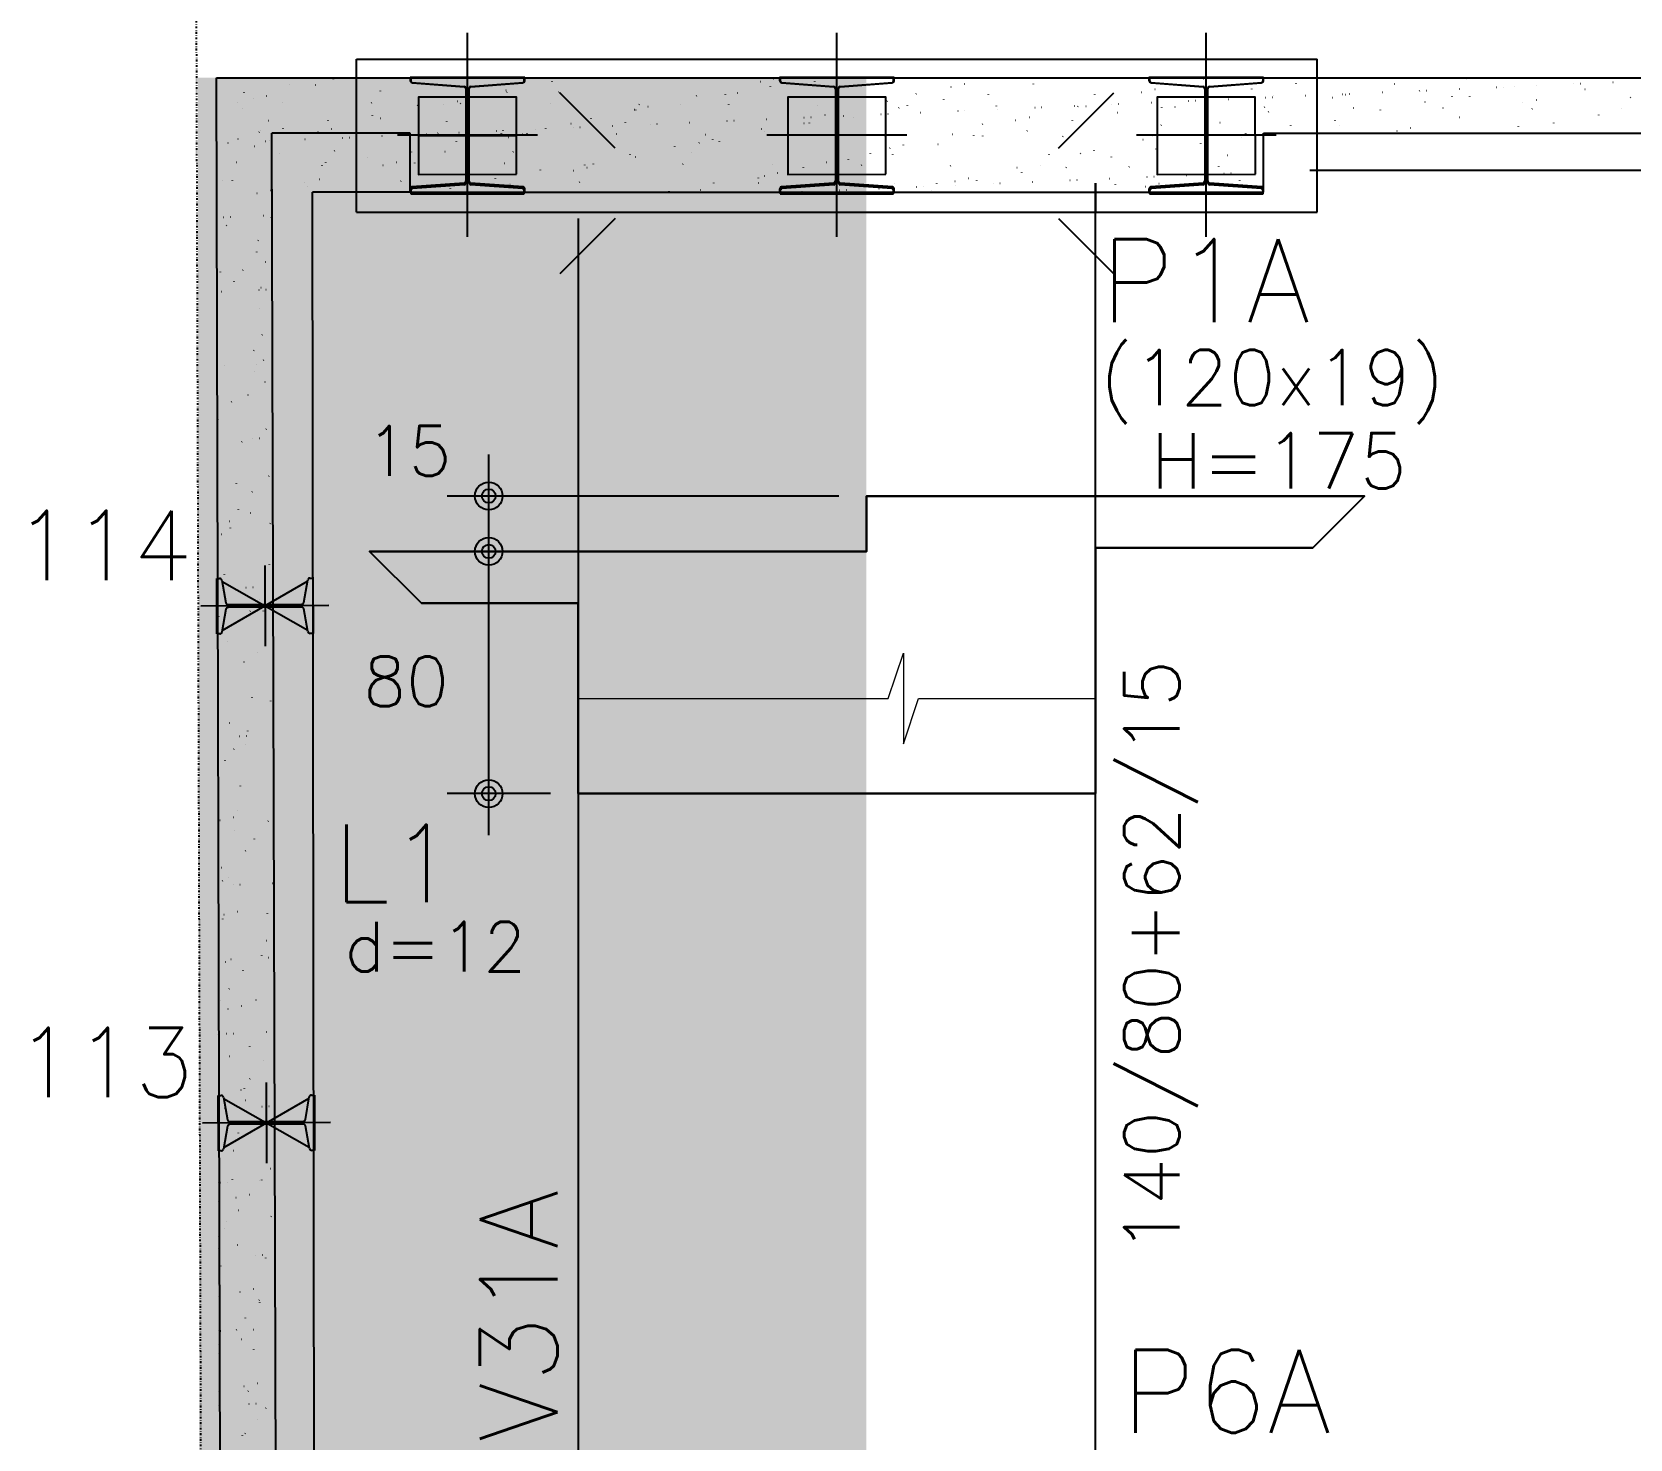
# Model space of a CAD drawing. Extents: x -40810 to 33675, y -2018 to 21213.
# Drawn here: x 14593 to 15025.6, y 3710.6 to 4091.7 of the extents above; entities that cross this region are included whole.
import ezdxf

# ---------------------------------------------------------------- set-up
doc = ezdxf.new("R2010")
doc.units = 0
doc.linetypes.add('ESTILO_TQS_0003', pattern=[1.5, 0.5, -0.4, 0.1, -0.5])
doc.layers.get('0').update_dxf_attribs({"color": 1, "lineweight": 9})
for name, color, linetype in [('1', 5, 'Continuous'), ('10', 7, 'Continuous'), ('11', 22, 'Continuous'), ('12', 3, 'Continuous'), ('13', 7, 'Continuous'), ('133', 176, 'Continuous'), ('18', 9, 'Continuous'), ('19', 5, 'Continuous'), ('24', 5, 'ESTILO_TQS_0003'), ('242', 3, 'Continuous'), ('26', 1, 'Continuous'), ('30', 15, 'Continuous'), ('49', 20, 'Continuous'), ('51', 6, 'Continuous'), ('52', 21, 'Continuous'), ('6', 6, 'Continuous'), ('8', 5, 'Continuous'), ('9', 3, 'Continuous')]:
    doc.layers.add(name, color=color, linetype=linetype)
doc.styles.get("Standard").update_dxf_attribs({"font": 'romans.shx', "width": 0.8})

# ---------------------------------------------------------------- blocks, each defined once
blk = doc.blocks.new('_H9EFD498501-010')
for p, q in [((187.048803, 4535.195422), (187.048803, 4535.195422)), ((187.048803, 4535.195422), (187.048803, 4535.195422)), ((187.048803, 4535.195422), (187.048803, 4535.195422)), ((187.064769, 4525.35947), (187.064769, 4525.35947)), ((187.064769, 4525.35947), (187.064769, 4525.35947)), ((190.142821, 4525.493861), (190.217749, 4525.497133)), ((192.887116, 4526.462695), (192.896905, 4526.537053)), ((198.648426, 4528.351767), (198.694083, 4528.411268)), ((200.258184, 4525.935507), (200.333113, 4525.938779)), ((187.069719, 4522.309501), (187.069719, 4522.309501)), ((187.069719, 4522.309501), (187.069719, 4522.309501)), ((197.297759, 4524.577003), (197.370981, 4524.593236)), ((192.393403, 4520.200061), (192.43906, 4520.259563)), ((187.084374, 4513.281201), (187.084374, 4513.281201)), ((187.084374, 4513.281201), (187.084374, 4513.281201)), ((187.084374, 4513.281201), (187.084374, 4513.281201)), ((188.64952, 4515.320938), (188.695177, 4515.38044)), ((191.399117, 4515.160224), (191.408907, 4515.234582)), ((201.680866, 4512.658157), (201.754089, 4512.67439)), ((187.090636, 4509.423581), (187.090636, 4509.423581)), ((187.090636, 4509.423581), (187.090636, 4509.423581)), ((187.090636, 4509.423581), (187.090636, 4509.423581)), ((198.019756, 4511.846508), (198.092979, 4511.862741)), ((187.0974, 4505.25676), (187.0974, 4505.25676)), ((187.0974, 4505.25676), (187.0974, 4505.25676)), ((187.0974, 4505.25676), (187.0974, 4505.25676)), ((188.970368, 4505.338536), (189.045296, 4505.341807)), ((190.843583, 4505.420322), (190.918512, 4505.423594)), ((199.68516, 4505.806354), (199.760088, 4505.809625)), ((201.951716, 4505.27577), (201.961506, 4505.350129)), ((189.808329, 4503.076989), (189.818119, 4503.151348)), ((187.111553, 4496.53766), (187.111553, 4496.53766)), ((187.111553, 4496.53766), (187.111553, 4496.53766)), ((197.974434, 4495.847713), (198.020091, 4495.907215)), ((198.375643, 4499.034849), (198.448865, 4499.051082)), ((188.14412, 4490.436067), (188.15391, 4490.510426)), ((194.230551, 4490.96859), (194.276208, 4491.028092)), ((200.360928, 4493.192536), (200.370718, 4493.266894)), ((191.833553, 4487.844761), (191.87921, 4487.904263)), ((199.097641, 4486.304354), (199.170863, 4486.320587)), ((187.130031, 4485.15405), (187.130031, 4485.15405)), ((187.130031, 4485.15405), (187.130031, 4485.15405)), ((187.13247, 4483.65174), (187.13247, 4483.65174)), ((187.13247, 4483.65174), (187.13247, 4483.65174)), ((187.13247, 4483.65174), (187.13247, 4483.65174)), ((187.133913, 4482.762781), (187.133913, 4482.762781)), ((188.397344, 4485.209383), (188.472272, 4485.212654)), ((198.512707, 4485.651029), (198.587635, 4485.6543)), ((200.385922, 4485.732815), (200.460851, 4485.736087)), ((187.135602, 4481.722272), (187.135602, 4481.722272)), ((187.135602, 4481.722272), (187.135602, 4481.722272)), ((198.696719, 4480.551614), (198.706509, 4480.625972)), ((199.453527, 4473.492695), (199.526749, 4473.508927)), ((187.153387, 4470.765819), (187.153387, 4470.765819)), ((187.153387, 4470.765819), (187.153387, 4470.765819)), ((197.208721, 4469.249143), (197.21851, 4469.323501)), ((187.162663, 4465.051341), (187.162663, 4465.051341)), ((187.162663, 4465.051341), (187.162663, 4465.051341)), ((187.162663, 4465.051341), (187.162663, 4465.051341)), ((187.224891, 4465.054057), (187.299819, 4465.057329)), ((189.098106, 4465.135844), (189.173035, 4465.139115)), ((197.939683, 4465.521875), (198.014611, 4465.525147)), ((199.811582, 4466.616242), (199.85724, 4466.675744)), ((197.414584, 4463.492413), (197.460241, 4463.551915)), ((200.175525, 4460.7622), (200.248747, 4460.778433)), ((187.174304, 4457.879899), (187.174304, 4457.879899)), ((187.174304, 4457.879899), (187.174304, 4457.879899)), ((187.174304, 4457.879899), (187.174304, 4457.879899)), ((195.617933, 4457.165908), (195.627722, 4457.240267)), ((191.159561, 4455.340708), (191.205218, 4455.400209)), ((187.186829, 4450.163344), (187.186829, 4450.163344)), ((187.186829, 4450.163344), (187.186829, 4450.163344)), ((187.186829, 4450.163344), (187.186829, 4450.163344)), ((187.415678, 4450.461585), (187.461335, 4450.521086)), ((200.531411, 4447.95054), (200.604634, 4447.966773)), ((187.195221, 4444.993978), (187.195221, 4444.993978)), ((187.195294, 4444.948631), (187.195294, 4444.948631)), ((187.195294, 4444.948631), (187.195294, 4444.948631)), ((187.195294, 4444.948631), (187.195294, 4444.948631)), ((187.351415, 4445.028606), (187.424637, 4445.044838)), ((193.953724, 4444.524986), (193.963513, 4444.599345)), ((196.76723, 4445.36655), (196.842158, 4445.369822)), ((198.640445, 4445.448337), (198.715374, 4445.451608)), ((201.253409, 4435.220046), (201.326631, 4435.236279)), ((187.216137, 4432.108057), (187.216137, 4432.108057)), ((187.216137, 4432.108057), (187.216137, 4432.108057)), ((187.216137, 4432.108057), (187.216137, 4432.108057)), ((192.465725, 4433.222515), (192.475515, 4433.296873)), ((196.740592, 4430.98836), (196.786249, 4431.047861)), ((192.996709, 4426.109237), (193.042366, 4426.168738)), ((187.227926, 4424.845921), (187.227926, 4424.845921)), ((187.352629, 4424.851365), (187.427558, 4424.854637)), ((190.599711, 4422.985408), (190.645368, 4423.04491)), ((196.194206, 4425.237397), (196.269134, 4425.240668)), ((201.609295, 4422.408386), (201.682518, 4422.424619)), ((187.237054, 4419.222137), (187.237054, 4419.222137)), ((187.238057, 4418.604415), (187.238057, 4418.604415)), ((187.238057, 4418.604415), (187.238057, 4418.604415)), ((188.429299, 4419.486451), (188.502522, 4419.502684)), ((190.874937, 4421.139281), (190.884727, 4421.213639)), ((189.210728, 4408.498359), (189.220518, 4408.572717)), ((201.427536, 4411.254827), (201.437325, 4411.329186)), ((187.257971, 4406.336216), (187.257971, 4406.336216)), ((187.257971, 4406.336216), (187.257971, 4406.336216)), ((187.257971, 4406.336216), (187.257971, 4406.336216)), ((187.260557, 4404.743211), (187.260557, 4404.743211)), ((187.260557, 4404.743211), (187.260557, 4404.743211)), ((187.260557, 4404.743211), (187.260557, 4404.743211)), ((195.021753, 4405.082072), (195.096681, 4405.085343)), ((196.894968, 4405.163858), (196.969897, 4405.16713)), ((198.577741, 4401.756889), (198.623398, 4401.81639)), ((187.72273, 4397.195887), (187.732519, 4397.270246)), ((196.180742, 4398.63306), (196.2264, 4398.692562)), ((199.763327, 4398.613905), (199.773117, 4398.688264)), ((187.278288, 4393.820017), (187.278288, 4393.820017)), ((187.278288, 4393.820017), (187.278288, 4393.820017)), ((187.278288, 4393.820017), (187.278288, 4393.820017)), ((187.278888, 4393.450296), (187.278888, 4393.450296)), ((189.507184, 4393.944297), (189.580406, 4393.96053)), ((187.289284, 4387.045486), (187.289284, 4387.045486)), ((189.925719, 4390.481354), (189.971376, 4390.540856)), ((198.275328, 4387.311434), (198.285118, 4387.385792)), ((187.293188, 4384.640501), (187.293188, 4384.640501)), ((187.293188, 4384.640501), (187.293188, 4384.640501)), ((194.448729, 4384.952918), (194.523657, 4384.95619)), ((187.299805, 4380.564375), (187.299805, 4380.564375)), ((187.299805, 4380.564375), (187.299805, 4380.564375)), ((187.299805, 4380.564375), (187.299805, 4380.564375)), ((196.684541, 4375.2282), (196.69433, 4375.302558)), ((201.761774, 4374.280712), (201.807431, 4374.340214)), ((187.320722, 4367.678455), (187.320722, 4367.678455)), ((190.585068, 4368.402143), (190.65829, 4368.418376)), ((195.50675, 4366.129006), (195.552407, 4366.188508)), ((187.32582, 4364.537791), (187.32582, 4364.537791)), ((187.32582, 4364.537791), (187.32582, 4364.537791)), ((187.32582, 4364.537791), (187.32582, 4364.537791)), ((191.762867, 4361.249883), (191.808524, 4361.309385)), ((193.276276, 4364.797593), (193.351204, 4364.800865)), ((195.020332, 4362.587278), (195.030121, 4362.661636)), ((195.149491, 4364.87938), (195.22442, 4364.882651)), ((189.365869, 4358.126055), (189.411526, 4358.185556)), ((187.340512, 4355.486558), (187.340512, 4355.486558)), ((187.340512, 4355.486558), (187.340512, 4355.486558)), ((187.341639, 4354.792534), (187.353066, 4354.795068)), ((187.341639, 4354.792534), (187.341639, 4354.792534)), ((187.341639, 4354.792534), (187.341639, 4354.792534)), ((193.532333, 4351.284806), (193.542122, 4351.359165)), ((187.358451, 4344.435081), (187.358451, 4344.435081)), ((187.358451, 4344.435081), (187.358451, 4344.435081)), ((192.703252, 4344.66844), (192.77818, 4344.671711)), ((187.362555, 4341.906614), (187.362555, 4341.906614)), ((187.362555, 4341.906614), (187.362555, 4341.906614)), ((187.362555, 4341.906614), (187.362555, 4341.906614)), ((188.001842, 4342.04834), (188.075064, 4342.064573)), ((191.662952, 4342.859989), (191.736174, 4342.876222)), ((191.941545, 4339.201572), (191.951334, 4339.27593)), ((201.087781, 4341.776659), (201.133439, 4341.83616)), ((197.343899, 4336.897535), (197.389556, 4336.957037)), ((194.9469, 4333.773707), (194.992558, 4333.833208)), ((187.383472, 4329.020693), (187.383472, 4329.020693)), ((187.383472, 4329.020693), (187.383472, 4329.020693)), ((188.357728, 4329.236681), (188.430951, 4329.252914)), ((190.277336, 4326.56065), (190.287126, 4326.635008)), ((187.391083, 4324.332371), (187.391083, 4324.332371)), ((187.391083, 4324.332371), (187.391083, 4324.332371)), ((187.391083, 4324.332371), (187.391083, 4324.332371)), ((187.39174, 4323.927629), (187.39174, 4323.927629)), ((188.691877, 4325.622001), (188.737534, 4325.681503)), ((191.530799, 4324.513115), (191.605727, 4324.516386)), ((193.404014, 4324.594901), (193.478943, 4324.598172)), ((202.245591, 4324.980933), (202.32052, 4324.984204)), ((187.404389, 4316.134773), (187.404389, 4316.134773)), ((187.404389, 4316.134773), (187.404389, 4316.134773)), ((187.404389, 4316.134773), (187.404389, 4316.134773)), ((188.789337, 4315.258179), (188.799127, 4315.332537)), ((189.079726, 4316.506186), (189.152948, 4316.522419)), ((192.740836, 4317.317834), (192.814058, 4317.334067)), ((200.829935, 4316.676197), (200.839724, 4316.750555)), ((200.527932, 4309.421359), (200.573589, 4309.48086)), ((187.422663, 4304.877253), (187.422663, 4304.877253)), ((187.422663, 4304.877253), (187.422663, 4304.877253)), ((187.422663, 4304.877253), (187.422663, 4304.877253)), ((199.341936, 4305.373725), (199.351726, 4305.448084)), ((201.073138, 4304.825608), (201.148067, 4304.828879)), ((187.423714, 4304.229661), (187.423714, 4304.229661)), ((187.423714, 4304.229661), (187.423714, 4304.229661)), ((187.425306, 4303.248852), (187.425306, 4303.248852)), ((187.425306, 4303.248852), (187.425306, 4303.248852)), ((189.435613, 4303.694526), (189.508835, 4303.710759)), ((190.957775, 4304.383961), (191.032703, 4304.387233)), ((194.272908, 4301.269653), (194.318565, 4301.329155)), ((190.529025, 4296.39053), (190.574682, 4296.450032)), ((187.442967, 4292.368701), (187.442967, 4292.368701)), ((187.442967, 4292.368701), (187.442967, 4292.368701)), ((188.132027, 4293.266701), (188.177684, 4293.326203)), ((193.81872, 4291.77568), (193.891942, 4291.791913)), ((197.751148, 4293.290491), (197.760938, 4293.364849)), ((187.446223, 4290.362932), (187.446223, 4290.362932)), ((187.446223, 4290.362932), (187.446223, 4290.362932)), ((187.446223, 4290.362932), (187.446223, 4290.362932)), ((190.15761, 4290.964032), (190.230832, 4290.980265)), ((187.456345, 4284.126951), (187.456345, 4284.126951)), ((187.456345, 4284.126951), (187.456345, 4284.126951)), ((187.456345, 4284.126951), (187.456345, 4284.126951)), ((189.785322, 4284.228636), (189.86025, 4284.231908)), ((191.658537, 4284.310423), (191.733466, 4284.313694)), ((200.500114, 4284.696454), (200.575042, 4284.699726)), ((196.086939, 4280.649569), (196.096729, 4280.723927)), ((187.46714, 4277.477011), (187.46714, 4277.477011)), ((187.46714, 4277.477011), (187.46714, 4277.477011)), ((190.513497, 4278.152372), (190.586719, 4278.168605)), ((199.853939, 4276.917305), (199.899597, 4276.976807)), ((196.110057, 4272.038182), (196.155714, 4272.097684)), ((193.713059, 4268.914353), (193.758716, 4268.973855)), ((194.598941, 4269.347098), (194.60873, 4269.421456)), ((194.896604, 4266.233526), (194.969826, 4266.249759)), ((187.488057, 4264.591091), (187.488057, 4264.591091)), ((187.488057, 4264.591091), (187.488057, 4264.591091)), ((187.488057, 4264.591091), (187.488057, 4264.591091)), ((187.488977, 4264.024241), (187.488977, 4264.024241)), ((187.488977, 4264.024241), (187.488977, 4264.024241)), ((189.212298, 4264.099483), (189.287226, 4264.102754)), ((191.235494, 4265.421877), (191.308716, 4265.43811)), ((199.327661, 4264.541129), (199.40259, 4264.5444)), ((201.200876, 4264.622915), (201.275805, 4264.626187)), ((187.494195, 4260.809772), (187.503692, 4260.822149)), ((187.494195, 4260.809772), (187.494195, 4260.809772)), ((193.008153, 4257.263863), (193.017942, 4257.338222)), ((191.591381, 4252.610218), (191.664603, 4252.626451)), ((187.508973, 4251.70517), (187.508973, 4251.70517)), ((187.508973, 4251.70517), (187.508973, 4251.70517)), ((187.521608, 4243.921531), (187.521608, 4243.921531)), ((187.521608, 4243.921531), (187.521608, 4243.921531)), ((187.521608, 4243.921531), (187.521608, 4243.921531)), ((188.039845, 4243.944158), (188.114773, 4243.947429)), ((189.91306, 4244.025944), (189.987989, 4244.029215)), ((191.343944, 4244.622941), (191.353733, 4244.6973)), ((198.754637, 4244.411976), (198.829565, 4244.415247)), ((199.29409, 4244.562005), (199.339747, 4244.621507)), ((201.691088, 4247.685834), (201.736745, 4247.745336)), ((192.313378, 4239.879723), (192.386601, 4239.895956)), ((195.974488, 4240.691372), (196.047711, 4240.707605)), ((187.52989, 4238.819249), (187.52989, 4238.819249)), ((187.52989, 4238.819249), (187.52989, 4238.819249)), ((187.52989, 4238.819249), (187.52989, 4238.819249)), ((193.039066, 4236.4103), (193.084723, 4236.469801)), ((189.295183, 4231.531177), (189.340841, 4231.590678)), ((189.855945, 4233.32047), (189.865735, 4233.394828)), ((201.896543, 4234.738488), (201.906332, 4234.812846)), ((187.545422, 4229.250843), (187.545422, 4229.250843)), ((187.545422, 4229.250843), (187.545422, 4229.250843)), ((187.545422, 4229.250843), (187.545422, 4229.250843)), ((192.669265, 4227.068064), (192.742487, 4227.084297)), ((187.550807, 4225.933329), (187.550807, 4225.933329)), ((187.550807, 4225.933329), (187.550807, 4225.933329)), ((187.554239, 4223.818821), (187.554239, 4223.818821)), ((187.554239, 4223.818821), (187.554239, 4223.818821)), ((187.554239, 4223.818821), (187.554239, 4223.818821)), ((197.582184, 4224.25665), (197.657112, 4224.259922)), ((199.455399, 4224.338437), (199.530328, 4224.341708)), ((200.408544, 4223.436016), (200.418334, 4223.510375)), ((188.265157, 4221.237236), (188.274947, 4221.311594)), ((187.567038, 4215.93449), (187.567038, 4215.93449)), ((187.567038, 4215.93449), (187.567038, 4215.93449)), ((193.391263, 4214.337569), (193.464485, 4214.353802)), ((197.052373, 4215.149218), (197.125595, 4215.165451)), ((187.571724, 4213.047408), (187.571724, 4213.047408)), ((187.571724, 4213.047408), (187.571724, 4213.047408)), ((187.571724, 4213.047408), (187.571724, 4213.047408)), ((198.620098, 4212.057952), (198.665755, 4212.117453)), ((198.817756, 4211.352782), (198.827546, 4211.427141)), ((194.876215, 4207.178829), (194.921872, 4207.23833)), ((187.586871, 4203.716111), (187.586871, 4203.716111)), ((188.167583, 4203.741465), (188.242512, 4203.744737)), ((192.479217, 4204.055), (192.524874, 4204.114502)), ((193.747149, 4201.52591), (193.820371, 4201.542142)), ((197.00916, 4204.127497), (197.084088, 4204.130768)), ((187.592641, 4200.161488), (187.592641, 4200.161488)), ((187.592641, 4200.161488), (187.592641, 4200.161488)), ((187.59665, 4197.691915), (187.59665, 4197.691915)), ((187.59665, 4197.691915), (187.59665, 4197.691915)), ((197.153547, 4198.71186), (197.163337, 4198.786219)), ((194.469147, 4188.795415), (194.542369, 4188.811648)), ((198.130257, 4189.607063), (198.203479, 4189.623296)), ((187.613558, 4187.275567), (187.613558, 4187.275567)), ((187.613558, 4187.275567), (187.613558, 4187.275567)), ((187.613558, 4187.275567), (187.613558, 4187.275567)), ((187.619502, 4183.613401), (187.619502, 4183.613401)), ((187.619502, 4183.613401), (187.619502, 4183.613401)), ((187.619502, 4183.613401), (187.619502, 4183.613401)), ((195.665549, 4187.409389), (195.675338, 4187.483747)), ((195.836707, 4183.972172), (195.911635, 4183.975443)), ((197.709922, 4184.053958), (197.784851, 4184.05723)), ((198.060248, 4179.702652), (198.105905, 4179.762154)), ((200.457246, 4182.826481), (200.502903, 4182.885982)), ((194.074761, 4175.326155), (194.08455, 4175.400513)), ((194.825033, 4175.983755), (194.898256, 4175.999988))]:
    blk.add_line(p, q)
blk = doc.blocks.new('_HD9AC76DE2E-002')
for p, q in [((218.735309, 4542.720416), (218.745099, 4542.794774)), ((337.874159, 4542.851483), (337.947382, 4542.867716)), ((454.277009, 4542.876258), (454.350232, 4542.892491)), ((501.14299, 4543.062081), (501.161165, 4543.085768)), ((525.260806, 4542.867343), (525.306464, 4542.926844)), ((549.492766, 4542.821358), (549.538423, 4542.880859)), ((550.664043, 4542.86627), (550.673833, 4542.940628)), ((573.610583, 4542.626619), (573.65624, 4542.68612)), ((577.074197, 4542.38765), (577.149125, 4542.390921)), ((585.915774, 4542.773681), (585.990702, 4542.776953)), ((194.551325, 4539.103617), (194.561114, 4539.177975)), ((200.602982, 4538.200311), (200.676204, 4538.216544)), ((206.694712, 4541.302398), (206.704501, 4541.376756)), ((213.782978, 4541.122246), (213.856201, 4541.138479)), ((231.418265, 4539.432562), (231.463922, 4539.492064)), ((265.394405, 4539.673666), (265.467628, 4539.689899)), ((265.6887, 4539.20923), (265.69849, 4539.283588)), ((277.905508, 4541.965698), (277.915297, 4542.040057)), ((279.768041, 4539.191839), (279.813699, 4539.25134)), ((317.005832, 4538.225086), (317.079054, 4538.241319)), ((324.858899, 4538.454512), (324.868688, 4538.528871)), ((328.117818, 4538.951115), (328.163475, 4539.010616)), ((334.213049, 4542.039834), (334.286272, 4542.056067)), ((337.002286, 4540.653293), (337.012075, 4540.727652)), ((349.042883, 4542.071311), (349.052673, 4542.14567)), ((376.467594, 4538.710391), (376.513251, 4538.769892)), ((385.824476, 4540.591255), (385.897699, 4540.607488)), ((389.485586, 4541.402903), (389.558809, 4541.419136)), ((395.996274, 4538.560125), (396.006064, 4538.634484)), ((408.213082, 4541.316594), (408.222872, 4541.390952)), ((424.817371, 4538.469667), (424.863028, 4538.529169)), ((437.435903, 4539.142675), (437.509126, 4539.158908)), ((441.097013, 4539.954323), (441.170236, 4539.970556)), ((467.30986, 4540.004189), (467.319649, 4540.078547)), ((473.167147, 4538.228943), (473.212804, 4538.288445)), ((479.350458, 4541.422207), (479.360247, 4541.496565)), ((481.764997, 4538.22636), (481.839925, 4538.229632)), ((491.88036, 4538.668007), (491.955288, 4538.671278)), ((492.70844, 4538.505744), (492.781662, 4538.521977)), ((493.753575, 4538.749793), (493.828504, 4538.753064)), ((502.595152, 4539.135824), (502.670081, 4539.139096)), ((505.888436, 4541.427678), (505.961659, 4541.443911)), ((512.710515, 4539.577471), (512.785444, 4539.580742)), ((514.583731, 4539.659257), (514.658659, 4539.662529)), ((521.516924, 4537.98822), (521.562581, 4538.047721)), ((523.425307, 4540.045289), (523.500236, 4540.04856)), ((533.540671, 4540.486935), (533.615599, 4540.490206)), ((535.413886, 4540.568721), (535.488815, 4540.571993)), ((538.520656, 4540.667489), (538.530446, 4540.741847)), ((544.255463, 4540.954753), (544.330391, 4540.958024)), ((554.370826, 4541.396399), (554.445755, 4541.399671)), ((556.244041, 4541.478186), (556.31897, 4541.481457)), ((557.499863, 4539.979099), (557.573086, 4539.995332)), ((565.085618, 4541.864217), (565.160547, 4541.867489)), ((575.200981, 4542.305863), (575.27591, 4542.309135)), ((192.621448, 4536.430847), (192.621448, 4536.430847)), ((192.621448, 4536.430847), (192.621448, 4536.430847)), ((192.621448, 4536.430847), (192.621448, 4536.430847)), ((193.985485, 4534.805634), (193.985485, 4534.805634)), ((193.985485, 4534.805634), (193.985485, 4534.805634)), ((196.941872, 4537.388662), (197.015094, 4537.404895)), ((204.789307, 4536.354719), (204.834964, 4536.41422)), ((229.021267, 4536.308734), (229.066924, 4536.368235)), ((241.504716, 4535.592431), (241.514505, 4535.666789)), ((248.553299, 4535.940083), (248.626521, 4535.956316)), ((252.214409, 4536.751731), (252.287631, 4536.767964)), ((253.139084, 4536.113995), (253.184741, 4536.173496)), ((253.648103, 4537.791212), (253.657892, 4537.86557)), ((277.371043, 4536.06801), (277.4167, 4536.127511)), ((300.164726, 4534.491503), (300.237948, 4534.507736)), ((300.601494, 4534.280026), (300.611283, 4534.354384)), ((301.48886, 4535.873271), (301.534517, 4535.932772)), ((303.825836, 4535.303151), (303.899058, 4535.319384)), ((312.642091, 4535.698044), (312.651881, 4535.772402)), ((325.72082, 4535.827286), (325.766477, 4535.886787)), ((349.838637, 4535.632547), (349.884294, 4535.692049)), ((355.437263, 4533.854572), (355.510485, 4533.870805)), ((368.617259, 4536.776506), (368.690481, 4536.792739)), ((371.81229, 4534.943326), (371.822079, 4535.017685)), ((374.070596, 4535.586562), (374.116253, 4535.646064)), ((383.955677, 4537.142107), (383.965466, 4537.216466)), ((387.729583, 4534.120685), (387.804511, 4534.123957)), ((389.602798, 4534.202472), (389.677727, 4534.205743)), ((398.188413, 4535.391823), (398.23407, 4535.451325)), ((398.444375, 4534.588503), (398.519303, 4534.591775)), ((408.559738, 4535.03015), (408.634667, 4535.033421)), ((410.432954, 4535.111936), (410.507882, 4535.115207)), ((419.27453, 4535.497968), (419.349459, 4535.501239)), ((420.228686, 4535.327927), (420.301908, 4535.34416)), ((422.420373, 4535.345838), (422.46603, 4535.40534)), ((429.389894, 4535.939614), (429.464822, 4535.942885)), ((431.263109, 4536.0214), (431.338038, 4536.024672)), ((440.104686, 4536.407432), (440.179614, 4536.410703)), ((442.949665, 4535.048939), (442.959455, 4535.123298)), ((446.53819, 4535.1511), (446.583847, 4535.210601)), ((450.220049, 4536.849078), (450.294978, 4536.85235)), ((452.093264, 4536.930864), (452.168193, 4536.934136)), ((455.166473, 4537.805408), (455.176263, 4537.879766)), ((460.934841, 4537.316896), (461.00977, 4537.320167)), ((470.770149, 4535.105115), (470.815806, 4535.164616)), ((471.050204, 4537.758542), (471.125133, 4537.761814)), ((471.840113, 4533.879347), (471.913335, 4533.89558)), ((472.92342, 4537.840329), (472.998348, 4537.8436)), ((489.04733, 4537.694095), (489.120552, 4537.710328)), ((494.887966, 4534.910376), (494.933623, 4534.969877)), ((502.119864, 4534.294222), (502.129654, 4534.36858)), ((514.263251, 4536.493003), (514.273041, 4536.567361)), ((519.119926, 4534.864391), (519.165583, 4534.923892)), ((526.303849, 4537.911021), (526.313638, 4537.985379)), ((540.658757, 4536.245515), (540.731979, 4536.261748)), ((543.237742, 4534.669652), (543.2834, 4534.729154)), ((544.319867, 4537.057164), (544.393089, 4537.073397)), ((567.469702, 4534.623667), (567.515359, 4534.683169)), ((569.8667, 4537.747496), (569.912357, 4537.806997)), ((573.25724, 4534.399835), (573.267029, 4534.474193)), ((585.474047, 4537.156303), (585.483837, 4537.230661)), ((591.587519, 4534.428928), (591.633176, 4534.48843)), ((592.270184, 4534.796935), (592.343406, 4534.813168)), ((595.931294, 4535.608584), (596.000023, 4535.623821)), ((201.045424, 4531.475595), (201.091082, 4531.535097)), ((217.247311, 4531.417944), (217.2571, 4531.492303)), ((229.287908, 4532.835962), (229.297697, 4532.910321)), ((231.346082, 4532.125334), (231.419304, 4532.141567)), ((249.395201, 4531.234872), (249.440858, 4531.294373)), ((276.241299, 4529.324776), (276.251088, 4529.399135)), ((282.957509, 4530.676755), (283.030731, 4530.692988)), ((283.578806, 4529.573364), (283.653734, 4529.576636)), ((285.452021, 4529.655151), (285.52695, 4529.658422)), ((288.458107, 4532.081245), (288.467896, 4532.155603)), ((294.293598, 4530.041182), (294.368526, 4530.044454)), ((297.744977, 4530.994148), (297.790634, 4531.053649)), ((304.408961, 4530.482829), (304.48389, 4530.4861)), ((306.282176, 4530.564615), (306.357105, 4530.567886)), ((315.123753, 4530.950646), (315.198682, 4530.953918)), ((325.239116, 4531.392293), (325.314045, 4531.395564)), ((327.112332, 4531.474079), (327.18726, 4531.477351)), ((335.953909, 4531.860111), (336.028837, 4531.863382)), ((346.069272, 4532.301757), (346.1442, 4532.305028)), ((346.094754, 4530.753424), (346.140411, 4530.812926)), ((347.554885, 4530.76884), (347.564674, 4530.843198)), ((347.942487, 4532.383543), (348.017416, 4532.386815)), ((351.776153, 4533.042923), (351.849375, 4533.059156)), ((356.784064, 4532.769575), (356.858993, 4532.772846)), ((359.595482, 4532.186858), (359.605272, 4532.261216)), ((366.899427, 4533.211221), (366.974356, 4533.214493)), ((368.772643, 4533.293008), (368.847571, 4533.296279)), ((377.614219, 4533.679039), (377.689148, 4533.682311)), ((394.44453, 4530.5127), (394.490187, 4530.572202)), ((403.38758, 4531.594343), (403.460802, 4531.610576)), ((407.04869, 4532.405992), (407.121912, 4532.422225)), ((418.765681, 4531.43214), (418.775471, 4531.506499)), ((430.909068, 4533.630921), (430.918857, 4533.70528)), ((442.794307, 4530.271977), (442.839964, 4530.331478)), ((454.999007, 4530.145763), (455.072229, 4530.161996)), ((458.660117, 4530.957412), (458.733339, 4530.973645)), ((477.862459, 4530.119735), (477.872248, 4530.194094)), ((489.903056, 4531.537753), (489.912846, 4531.612112)), ((491.144083, 4530.031253), (491.18974, 4530.090754)), ((510.271544, 4529.508832), (510.344766, 4529.525065)), ((523.45154, 4532.430767), (523.524762, 4532.447)), ((539.49386, 4529.790529), (539.539517, 4529.850031)), ((549.073255, 4530.783036), (549.083045, 4530.857394)), ((561.216642, 4532.981817), (561.226432, 4533.056175)), ((575.062967, 4530.982187), (575.136189, 4530.99842)), ((587.843636, 4529.549805), (587.889293, 4529.609307)), ((199.008427, 4528.820929), (199.008427, 4528.820929)), ((199.008427, 4528.820929), (199.008427, 4528.820929)), ((199.008427, 4528.820929), (199.008427, 4528.820929)), ((201.388725, 4525.984868), (201.388725, 4525.984868)), ((201.74319, 4525.562531), (201.74319, 4525.562531)), ((201.74319, 4525.562531), (201.74319, 4525.562531)), ((201.74319, 4525.562531), (201.74319, 4525.562531)), ((202.131399, 4526.017294), (202.206328, 4526.020565)), ((205.103924, 4529.219164), (205.113713, 4529.293522)), ((210.972976, 4526.403325), (211.047905, 4526.406597)), ((214.504976, 4528.391751), (214.578198, 4528.407984)), ((218.166086, 4529.2034), (218.239308, 4529.219633)), ((221.088339, 4526.844972), (221.163268, 4526.848243)), ((222.766243, 4528.157028), (222.8119, 4528.216529)), ((222.961555, 4526.926758), (223.036483, 4526.930029)), ((231.803131, 4527.31279), (231.87806, 4527.316061)), ((241.918495, 4527.754436), (241.993423, 4527.757707)), ((243.79171, 4527.836222), (243.866639, 4527.839494)), ((246.998203, 4528.111043), (247.04386, 4528.170544)), ((252.057315, 4525.707978), (252.067104, 4525.782336)), ((252.633287, 4528.222254), (252.708216, 4528.225525)), ((262.74865, 4528.6639), (262.823579, 4528.667172)), ((264.200702, 4527.906758), (264.210491, 4527.981117)), ((264.621866, 4528.745686), (264.696794, 4528.748958)), ((266.116403, 4526.943171), (266.189625, 4526.959404)), ((269.777513, 4527.75482), (269.850735, 4527.771053)), ((271.11602, 4527.916304), (271.161677, 4527.975806)), ((273.463442, 4529.131718), (273.538371, 4529.134989)), ((295.347979, 4527.870319), (295.393636, 4527.929821)), ((317.72783, 4525.494592), (317.801052, 4525.510824)), ((319.465796, 4527.67558), (319.511453, 4527.735082)), ((321.38894, 4526.30624), (321.462162, 4526.322473)), ((323.19469, 4525.81359), (323.204479, 4525.887949)), ((334.568936, 4529.228175), (334.642158, 4529.244408)), ((335.411498, 4528.570059), (335.421287, 4528.644417)), ((343.697756, 4527.629595), (343.743413, 4527.689097)), ((367.815573, 4527.434857), (367.86123, 4527.494358)), ((382.364889, 4525.058873), (382.374678, 4525.133231)), ((386.180363, 4527.779595), (386.253585, 4527.795828)), ((392.047532, 4527.388872), (392.093189, 4527.448373)), ((394.508276, 4527.257654), (394.518065, 4527.332012)), ((406.548873, 4528.675672), (406.558663, 4528.75003)), ((416.165349, 4527.194133), (416.211006, 4527.253634)), ((437.79179, 4526.331015), (437.865012, 4526.347248)), ((440.397309, 4527.148148), (440.442966, 4527.207649)), ((453.502264, 4525.164486), (453.512054, 4525.238844)), ((464.515125, 4526.953409), (464.560783, 4527.012911)), ((465.719072, 4527.920954), (465.728862, 4527.995313)), ((477.594682, 4528.085768), (477.594682, 4528.085768)), ((477.594682, 4528.085768), (477.594682, 4528.085768)), ((477.594682, 4528.085768), (477.594682, 4528.085768)), ((489.448594, 4528.085768), (489.448594, 4528.085768)), ((489.65126, 4528.085768), (489.65126, 4528.085768)), ((489.65126, 4528.085768), (489.65126, 4528.085768)), ((489.65126, 4528.085768), (489.65126, 4528.085768)), ((501.302506, 4528.085768), (501.302506, 4528.085768)), ((501.302506, 4528.085768), (501.302506, 4528.085768)), ((503.852516, 4528.085768), (503.852516, 4528.085768)), ((503.852516, 4528.085768), (503.852516, 4528.085768)), ((503.852516, 4528.085768), (503.852516, 4528.085768)), ((506.610434, 4528.697184), (506.683656, 4528.713417)), ((513.156418, 4528.085768), (513.156418, 4528.085768)), ((513.156418, 4528.085768), (513.156418, 4528.085768)), ((513.156418, 4528.085768), (513.156418, 4528.085768)), ((513.918505, 4528.085768), (513.918505, 4528.085768)), ((513.918505, 4528.085768), (513.918505, 4528.085768)), ((525.010329, 4528.085768), (525.010329, 4528.085768)), ((536.864241, 4528.085768), (536.866237, 4528.100926)), ((536.864241, 4528.085768), (536.864241, 4528.085768)), ((538.18575, 4528.085768), (538.18575, 4528.085768)), ((538.18575, 4528.085768), (538.18575, 4528.085768)), ((538.18575, 4528.085768), (538.18575, 4528.085768)), ((548.718153, 4528.085768), (548.718153, 4528.085768)), ((548.718153, 4528.085768), (548.718153, 4528.085768)), ((560.572065, 4528.085768), (560.572065, 4528.085768)), ((560.572065, 4528.085768), (560.572065, 4528.085768)), ((560.572065, 4528.085768), (560.572065, 4528.085768)), ((561.998064, 4528.085768), (561.998064, 4528.085768)), ((561.998064, 4528.085768), (561.998064, 4528.085768)), ((562.452995, 4528.085768), (562.452995, 4528.085768)), ((562.452995, 4528.085768), (562.452995, 4528.085768)), ((572.425977, 4528.085768), (572.425977, 4528.085768)), ((584.279889, 4528.085768), (584.279889, 4528.085768)), ((584.279889, 4528.085768), (584.279889, 4528.085768)), ((586.720241, 4528.085768), (586.720241, 4528.085768)), ((586.720241, 4528.085768), (586.720241, 4528.085768)), ((586.720241, 4528.085768), (586.720241, 4528.085768)), ((204.232106, 4522.597054), (204.232106, 4522.597054)), ((204.232106, 4522.597054), (204.232106, 4522.597054)), ((219.02236, 4523.277905), (219.068017, 4523.337406)), ((227.799909, 4521.533491), (227.809699, 4521.607849)), ((239.840507, 4522.951509), (239.850296, 4523.025867)), ((248.909186, 4523.128423), (248.982408, 4523.144656)), ((267.372137, 4523.037181), (267.417794, 4523.096683)), ((299.010706, 4522.196792), (299.020495, 4522.27115)), ((300.520613, 4521.679843), (300.593835, 4521.696076)), ((311.154093, 4524.395572), (311.163882, 4524.469931)), ((315.721913, 4522.796457), (315.76757, 4522.855959)), ((358.107484, 4520.884386), (358.117273, 4520.958745)), ((364.07169, 4522.555734), (364.117347, 4522.615235)), ((369.339257, 4524.046012), (369.412479, 4524.062245)), ((370.148081, 4522.302404), (370.157871, 4522.376763)), ((373.000367, 4524.85766), (373.073589, 4524.873893)), ((412.421466, 4522.31501), (412.467123, 4522.374511)), ((420.950684, 4522.597432), (421.023906, 4522.613665)), ((424.611794, 4523.40908), (424.685016, 4523.425313)), ((429.31828, 4521.547687), (429.328069, 4521.622045)), ((441.461667, 4523.746468), (441.471456, 4523.820826)), ((460.771243, 4522.074286), (460.8169, 4522.133788)), ((215.656523, 4519.33471), (215.666312, 4519.409069)), ((216.625362, 4520.154076), (216.671019, 4520.213578)), ((232.06808, 4519.39484), (232.141302, 4519.411073)), ((235.72919, 4520.206488), (235.802412, 4520.222721)), ((240.743179, 4519.959337), (240.788836, 4520.018839)), ((264.975139, 4519.913352), (265.020796, 4519.972854)), ((274.7533, 4518.022305), (274.76309, 4518.096663)), ((283.679507, 4517.94626), (283.752729, 4517.962493)), ((286.793898, 4519.440323), (286.803687, 4519.514681)), ((287.340617, 4518.757909), (287.413839, 4518.774142)), ((289.092956, 4519.718614), (289.138613, 4519.778115)), ((313.324915, 4519.672629), (313.370572, 4519.73213)), ((335.290934, 4516.49768), (335.364156, 4516.513913)), ((337.442732, 4519.47789), (337.488389, 4519.537391)), ((338.952044, 4517.309329), (339.025266, 4517.325562)), ((345.964097, 4518.685606), (345.973886, 4518.759964)), ((352.13204, 4520.231264), (352.205262, 4520.247496)), ((361.674692, 4519.431905), (361.720349, 4519.491406)), ((385.792508, 4519.237166), (385.838166, 4519.296668)), ((403.743467, 4518.782684), (403.816689, 4518.798917)), ((405.060875, 4517.3732), (405.070664, 4517.447559)), ((410.024468, 4519.191181), (410.070125, 4519.250683)), ((417.101472, 4518.791218), (417.111262, 4518.865577)), ((434.142285, 4518.996442), (434.187942, 4519.055944)), ((449.647025, 4516.719925), (449.721954, 4516.723196)), ((455.354894, 4517.334104), (455.428116, 4517.350337)), ((458.374245, 4518.950457), (458.419902, 4519.009959)), ((459.762388, 4517.161571), (459.837317, 4517.164842)), ((461.635604, 4517.243357), (461.710532, 4517.246629)), ((470.47718, 4517.629389), (470.524656, 4517.631462)), ((210.864933, 4514.694215), (210.864933, 4514.694215)), ((210.864933, 4514.694215), (210.864933, 4514.694215)), ((211.685584, 4513.716431), (211.685584, 4513.716431)), ((211.685584, 4513.716431), (211.685584, 4513.716431)), ((214.708764, 4512.135768), (214.708764, 4512.135768)), ((214.708764, 4512.135768), (214.708764, 4512.135768)), ((214.860863, 4515.580092), (214.934085, 4515.596325)), ((226.562676, 4512.135768), (226.562676, 4512.135768)), ((226.562676, 4512.135768), (226.562676, 4512.135768)), ((226.562676, 4512.135768), (226.562676, 4512.135768)), ((234.739943, 4512.135768), (234.739943, 4512.135768)), ((234.739943, 4512.135768), (234.739943, 4512.135768)), ((234.739943, 4512.135768), (234.739943, 4512.135768)), ((236.999296, 4515.080214), (237.044953, 4515.139716)), ((238.416588, 4512.135768), (238.416588, 4512.135768)), ((250.270499, 4512.135768), (250.270499, 4512.135768)), ((250.393106, 4513.067056), (250.402895, 4513.141414)), ((257.470072, 4512.135768), (257.470072, 4512.135768)), ((257.470072, 4512.135768), (257.470072, 4512.135768)), ((259.007188, 4512.135768), (259.007188, 4512.135768)), ((259.007188, 4512.135768), (259.007188, 4512.135768)), ((262.124411, 4512.135768), (262.124411, 4512.135768)), ((262.124411, 4512.135768), (262.124411, 4512.135768)), ((262.609914, 4515.823524), (262.619703, 4515.897883)), ((266.472289, 4514.131512), (266.545512, 4514.147745)), ((273.978323, 4512.135768), (273.978323, 4512.135768)), ((273.978323, 4512.135768), (273.978323, 4512.135768)), ((273.978323, 4512.135768), (273.978323, 4512.135768)), ((283.274434, 4512.135768), (283.274434, 4512.135768)), ((283.274434, 4512.135768), (283.274434, 4512.135768)), ((283.274434, 4512.135768), (283.274434, 4512.135768)), ((285.349073, 4514.839491), (285.39473, 4514.898992)), ((285.832235, 4512.135768), (285.832235, 4512.135768)), ((297.686147, 4512.135768), (297.686147, 4512.135768)), ((297.686147, 4512.135768), (297.686147, 4512.135768)), ((307.541679, 4512.135768), (307.541679, 4512.135768)), ((307.541679, 4512.135768), (307.541679, 4512.135768)), ((309.540059, 4512.135768), (309.540059, 4512.135768)), ((309.540059, 4512.135768), (309.540059, 4512.135768)), ((309.563305, 4512.312338), (309.573094, 4512.386697)), ((315.61562, 4512.135768), (315.61562, 4512.135768)), ((315.61562, 4512.135768), (315.61562, 4512.135768)), ((318.083716, 4512.682932), (318.156939, 4512.699165)), ((321.393971, 4512.135768), (321.393971, 4512.135768)), ((321.393971, 4512.135768), (321.393971, 4512.135768)), ((321.393971, 4512.135768), (321.393971, 4512.135768)), ((321.706691, 4514.511119), (321.716481, 4514.585477)), ((331.808924, 4512.135768), (331.808924, 4512.135768)), ((331.808924, 4512.135768), (331.808924, 4512.135768)), ((331.808924, 4512.135768), (331.808924, 4512.135768)), ((333.247882, 4512.135768), (333.247882, 4512.135768)), ((333.698849, 4514.598767), (333.744506, 4514.658268)), ((333.747289, 4515.929137), (333.757078, 4516.003495)), ((344.65258, 4512.135768), (344.65258, 4512.135768)), ((344.65258, 4512.135768), (344.65258, 4512.135768)), ((345.101794, 4512.135768), (345.101794, 4512.135768)), ((345.101794, 4512.135768), (345.101794, 4512.135768)), ((345.496248, 4512.172604), (345.571176, 4512.175875)), ((355.611611, 4512.61425), (355.68654, 4512.617521)), ((356.076169, 4512.135768), (356.076169, 4512.135768)), ((356.076169, 4512.135768), (356.076169, 4512.135768)), ((356.955706, 4512.135768), (356.955706, 4512.135768)), ((356.955706, 4512.135768), (356.955706, 4512.135768)), ((356.955706, 4512.135768), (356.955706, 4512.135768)), ((357.484826, 4512.696036), (357.559755, 4512.699308)), ((366.326403, 4513.082068), (366.401332, 4513.085339)), ((368.809618, 4512.135768), (368.809618, 4512.135768)), ((373.761168, 4512.135768), (373.761168, 4512.135768)), ((373.761168, 4512.135768), (373.761168, 4512.135768)), ((373.761168, 4512.135768), (373.761168, 4512.135768)), ((376.441766, 4513.523714), (376.516695, 4513.526985)), ((378.314982, 4513.6055), (378.38991, 4513.608772)), ((380.343414, 4512.135768), (380.343414, 4512.135768)), ((380.343414, 4512.135768), (380.343414, 4512.135768)), ((380.343414, 4512.135768), (380.343414, 4512.135768)), ((380.66353, 4512.135768), (380.66353, 4512.135768)), ((380.70068, 4512.417951), (380.710469, 4512.492309)), ((382.048626, 4514.358043), (382.094283, 4514.417545)), ((386.902361, 4515.0491), (386.975583, 4515.065333)), ((387.156559, 4513.991532), (387.231487, 4513.994803)), ((390.563471, 4515.860749), (390.636693, 4515.876982)), ((392.517442, 4512.135768), (392.517442, 4512.135768)), ((392.517442, 4512.135768), (392.517442, 4512.135768)), ((392.917488, 4515.17442), (392.927277, 4515.248778)), ((397.271922, 4514.433178), (397.34685, 4514.43645)), ((399.145137, 4514.514965), (399.220066, 4514.518236)), ((404.371354, 4512.135768), (404.371354, 4512.135768)), ((404.371354, 4512.135768), (404.371354, 4512.135768)), ((404.371354, 4512.135768), (404.371354, 4512.135768)), ((404.610659, 4512.135768), (404.610659, 4512.135768)), ((404.610659, 4512.135768), (404.610659, 4512.135768)), ((407.986714, 4514.900996), (408.061643, 4514.904268)), ((416.225265, 4512.135768), (416.225265, 4512.135768)), ((418.102077, 4515.342642), (418.177006, 4515.345914)), ((419.975293, 4515.424429), (420.050221, 4515.4277)), ((428.079177, 4512.135768), (428.079177, 4512.135768)), ((428.079177, 4512.135768), (428.079177, 4512.135768)), ((428.816869, 4515.81046), (428.891798, 4515.813732)), ((428.877904, 4512.135768), (428.877904, 4512.135768)), ((428.877904, 4512.135768), (428.877904, 4512.135768)), ((428.877904, 4512.135768), (428.877904, 4512.135768)), ((430.398402, 4514.117319), (430.444059, 4514.176821)), ((431.906716, 4512.135768), (431.906716, 4512.135768)), ((431.906716, 4512.135768), (431.906716, 4512.135768)), ((431.906716, 4512.135768), (431.906716, 4512.135768)), ((438.513787, 4513.600521), (438.58701, 4513.616754)), ((438.932233, 4516.252107), (439.007161, 4516.255378)), ((439.933089, 4512.135768), (439.933089, 4512.135768)), ((439.933089, 4512.135768), (439.933089, 4512.135768)), ((439.933089, 4512.135768), (439.933089, 4512.135768)), ((440.805448, 4516.333893), (440.880377, 4516.337165)), ((442.174897, 4514.412169), (442.24812, 4514.428402)), ((451.787001, 4512.135768), (451.787001, 4512.135768)), ((451.787001, 4512.135768), (451.787001, 4512.135768)), ((451.787001, 4512.135768), (451.787001, 4512.135768)), ((452.014266, 4513.862014), (452.024055, 4513.936373)), ((453.14515, 4512.135768), (453.14515, 4512.135768)), ((453.14515, 4512.135768), (453.14515, 4512.135768)), ((463.640913, 4512.135768), (463.640913, 4512.135768)), ((464.054863, 4515.280032), (464.064653, 4515.354391))]:
    blk.add_line(p, q)

msp = doc.modelspace()

# ---------------------------------------------------------------- linework, layer by layer
msp.add_lwpolyline([(14740.927, 3911.207), (14824.831, 3911.207), (14828.927, 3923.495), (14828.927, 3898.918), (14833.024, 3911.207), (14880.927, 3911.207)])
at = {"layer": '1'}
for p, q in [((14680.927, 4042.877), (14680.927, 4084.277)), ((14680.927, 4084.277), (14940.927, 4084.277)), ((14940.927, 4042.877), (14940.927, 4084.277)), ((14938.94, 4054.277), (15821.927, 4054.277)), ((14670.7, 2816.191), (14668.94, 4048.327)), ((14695.412, 4048.327), (14668.94, 4048.327)), ((14680.927, 4042.877), (14940.927, 4042.877))]:
    msp.add_line(p, q, dxfattribs=at)
for points in [[(14880.927, 3683.691), (14880.927, 4050.691)], [(14880.927, 4050.691), (14880.927, 4042.777)], [(14740.927, 4041.191), (14740.927, 3702.691)]]:
    msp.add_lwpolyline(points, dxfattribs=at)
at = {"layer": '133'}
for points in [[(14672.427, -31.083), (14818.927, 4079.277), (14637.963, 4079.277)], [(14672.427, -31.083), (14637.963, 4079.277), (14642.366, -43.493)], [(14672.427, -31.083), (14818.927, -79.39), (14818.927, 4079.277)]]:
    msp.add_solid(points, dxfattribs=at)
at = {"layer": '18'}
for p, q in [((14818.927, 3951.007), (14818.927, 3966.007)), ((14818.927, 3966.007), (14953.739, 3966.007)), ((14684.438, 3951.007), (14818.927, 3951.007)), ((14939.739, 3952.007), (14880.927, 3952.007)), ((14880.927, 3952.007), (14880.927, 3885.407)), ((14740.927, 3937.007), (14698.438, 3937.007)), ((14740.927, 3885.407), (14740.927, 3937.007)), ((14880.927, 3885.407), (14740.927, 3885.407))]:
    msp.add_line(p, q, dxfattribs=at)
at = {"layer": '24'}
msp.add_line((14639.06, 3617.193), (14636.282, 4518.526), dxfattribs=at)
at = {"layer": '242'}
msp.add_line((14826.427, 4050.691), (14826.427, 4050.691), dxfattribs=at)
at = {"layer": '26', "color": 3, "linetype": 'Continuous'}
for p, q in [((14716.689, 3939.757), (14716.689, 3977.257)), ((14811.427, 3966.007), (14705.439, 3966.007)), ((14818.927, 3966.007), (14818.927, 3966.007)), ((14716.689, 3874.157), (14716.689, 3962.257)), ((14811.427, 3951.007), (14705.439, 3951.007)), ((14811.427, 3951.007), (14705.439, 3951.007)), ((14818.927, 3951.007), (14818.927, 3951.007)), ((14818.927, 3951.007), (14818.927, 3951.007)), ((14733.427, 3885.407), (14705.439, 3885.407)), ((14740.927, 3885.407), (14740.927, 3885.407))]:
    msp.add_line(p, q, dxfattribs=at)
for centre, radius in [((14716.689, 3966.007), 3.746), ((14716.689, 3966.007), 1.867), ((14716.689, 3951.007), 3.746), ((14716.689, 3951.007), 3.746), ((14716.689, 3951.007), 1.867), ((14716.689, 3951.007), 1.867), ((14716.689, 3885.407), 3.746), ((14716.689, 3885.407), 1.867)]:
    msp.add_circle(centre, radius, dxfattribs=at)
at = {"layer": '30'}
msp.add_lwpolyline([(14939.739, 3952.007), (14953.739, 3966.007), (14818.927, 3966.007), (14818.927, 3951.007), (14684.438, 3951.007), (14698.438, 3937.007), (14740.927, 3937.007), (14740.927, 3885.407), (14880.927, 3885.407), (14880.927, 3952.007), (14939.739, 3952.007), (14939.739, 3952.007)], dxfattribs=at)
at = {"layer": '49'}
for p, q in [((14645.844, 3041.124), (14642.963, 4079.277)), ((14642.963, 4079.277), (15062.375, 4079.277)), ((14660.844, 3041.165), (14658.005, 4064.277)), ((14695.412, 4064.277), (14658.005, 4064.277)), ((14695.412, 4048.327), (14695.412, 4064.277)), ((14926.452, 4048.327), (14926.452, 4064.277)), ((14926.452, 4064.277), (15192.534, 4064.277)), ((14695.412, 4048.327), (14926.452, 4048.327))]:
    msp.add_line(p, q, dxfattribs=at)
at = {"layer": '51'}
for p, q in [((14710.932, 4036.205), (14710.932, 4091.449)), ((14810.932, 4036.205), (14810.932, 4091.449)), ((14910.932, 4036.205), (14910.932, 4091.449)), ((14710.927, 4042.877), (14710.927, 4084.277)), ((14910.927, 4042.877), (14910.927, 4084.277)), ((14726.452, 4079.327), (14695.412, 4079.327)), ((14695.412, 4079.327), (14695.412, 4078.573)), ((14726.277, 4079.277), (14695.577, 4079.277)), ((14695.577, 4079.277), (14695.577, 4078.523)), ((14695.895, 4077.964), (14710.036, 4076.9)), ((14696.06, 4077.914), (14710.071, 4076.85)), ((14710.519, 4076.292), (14710.519, 4051.363)), ((14710.554, 4076.241), (14710.554, 4050.913)), ((14711.306, 4051.363), (14711.306, 4076.291)), ((14711.341, 4050.912), (14711.341, 4076.241)), ((14711.788, 4076.9), (14725.969, 4077.964)), ((14711.824, 4076.85), (14725.794, 4077.914)), ((14726.277, 4078.523), (14726.277, 4079.277)), ((14726.452, 4078.573), (14726.452, 4079.327)), ((14826.452, 4079.327), (14795.412, 4079.327)), ((14795.412, 4079.327), (14795.412, 4078.573)), ((14826.277, 4079.277), (14795.577, 4079.277)), ((14795.577, 4079.277), (14795.577, 4078.523)), ((14795.895, 4077.964), (14810.036, 4076.9)), ((14796.06, 4077.914), (14810.071, 4076.85)), ((14810.519, 4076.292), (14810.519, 4051.363)), ((14810.554, 4076.241), (14810.554, 4050.913)), ((14811.306, 4051.363), (14811.306, 4076.291)), ((14811.341, 4050.912), (14811.341, 4076.241)), ((14811.788, 4076.9), (14825.969, 4077.964)), ((14811.824, 4076.85), (14825.794, 4077.914)), ((14826.277, 4078.523), (14826.277, 4079.277)), ((14826.452, 4078.573), (14826.452, 4079.327)), ((14926.452, 4079.327), (14895.412, 4079.327)), ((14895.412, 4079.327), (14895.412, 4078.573)), ((14926.277, 4079.277), (14895.577, 4079.277)), ((14895.577, 4079.277), (14895.577, 4078.523)), ((14895.895, 4077.964), (14910.036, 4076.9)), ((14896.06, 4077.914), (14910.071, 4076.85)), ((14910.519, 4076.292), (14910.519, 4051.363)), ((14910.554, 4076.241), (14910.554, 4050.913)), ((14911.306, 4051.363), (14911.306, 4076.291)), ((14911.341, 4050.912), (14911.341, 4076.241)), ((14911.788, 4076.9), (14925.969, 4077.964)), ((14911.824, 4076.85), (14925.794, 4077.914)), ((14926.277, 4078.523), (14926.277, 4079.277)), ((14926.452, 4078.573), (14926.452, 4079.327)), ((14692.003, 4063.827), (14729.861, 4063.827)), ((14792.003, 4063.827), (14829.861, 4063.827)), ((14892.003, 4063.827), (14929.861, 4063.827)), ((14710.036, 4050.754), (14695.895, 4049.69)), ((14710.071, 4050.304), (14696.06, 4049.24)), ((14725.969, 4049.69), (14711.788, 4050.754)), ((14725.794, 4049.24), (14711.824, 4050.304)), ((14810.036, 4050.754), (14795.895, 4049.69)), ((14810.071, 4050.304), (14796.06, 4049.24)), ((14825.969, 4049.69), (14811.788, 4050.754)), ((14825.794, 4049.24), (14811.824, 4050.304)), ((14910.036, 4050.754), (14895.895, 4049.69)), ((14910.071, 4050.304), (14896.06, 4049.24)), ((14925.969, 4049.69), (14911.788, 4050.754)), ((14925.794, 4049.24), (14911.824, 4050.304)), ((14695.412, 4049.081), (14695.412, 4048.327)), ((14695.412, 4048.327), (14726.452, 4048.327)), ((14695.577, 4048.631), (14695.577, 4047.877)), ((14695.577, 4047.877), (14726.277, 4047.877)), ((14726.277, 4047.877), (14726.277, 4048.631)), ((14726.452, 4048.327), (14726.452, 4049.081)), ((14795.412, 4049.081), (14795.412, 4048.327)), ((14795.412, 4048.327), (14826.452, 4048.327)), ((14795.577, 4048.631), (14795.577, 4047.877)), ((14795.577, 4047.877), (14826.277, 4047.877)), ((14826.277, 4047.877), (14826.277, 4048.631)), ((14826.452, 4048.327), (14826.452, 4049.081)), ((14895.412, 4049.081), (14895.412, 4048.327)), ((14895.412, 4048.327), (14926.452, 4048.327)), ((14895.577, 4048.631), (14895.577, 4047.877)), ((14895.577, 4047.877), (14926.277, 4047.877)), ((14926.277, 4047.877), (14926.277, 4048.631)), ((14926.452, 4048.327), (14926.452, 4049.081)), ((14656.028, 3947.155), (14656.126, 3925.337)), ((14643.043, 3943.687), (14643.797, 3943.69)), ((14643.111, 3928.687), (14643.043, 3943.687)), ((14644.408, 3943.21), (14645.5, 3937.075)), ((14644.474, 3942.837), (14667.679, 3929.654)), ((14644.534, 3929.55), (14667.619, 3942.941)), ((14666.645, 3937.17), (14667.682, 3943.315)), ((14668.289, 3943.801), (14669.043, 3943.804)), ((14669.043, 3943.804), (14669.11, 3928.804)), ((14673.425, 3936.324), (14638.728, 3936.168)), ((14645.508, 3935.322), (14644.471, 3929.176)), ((14646.11, 3936.594), (14666.039, 3936.684)), ((14666.043, 3935.897), (14646.115, 3935.807)), ((14667.745, 3929.281), (14666.653, 3935.417)), ((14643.865, 3928.691), (14643.111, 3928.687)), ((14669.11, 3928.804), (14668.356, 3928.801)), ((14656.459, 3807.156), (14656.557, 3785.339)), ((14643.475, 3803.689), (14644.229, 3803.692)), ((14643.542, 3788.689), (14643.475, 3803.689)), ((14644.839, 3803.212), (14645.932, 3797.076)), ((14644.906, 3802.839), (14668.11, 3789.656)), ((14644.966, 3789.552), (14668.051, 3802.943)), ((14667.077, 3797.172), (14668.114, 3803.317)), ((14668.72, 3803.803), (14669.474, 3803.806)), ((14669.474, 3803.806), (14669.542, 3788.806)), ((14673.857, 3796.326), (14639.16, 3796.17)), ((14645.94, 3795.324), (14644.903, 3789.178)), ((14646.541, 3796.596), (14666.47, 3796.686)), ((14666.474, 3795.899), (14646.546, 3795.809)), ((14668.177, 3789.283), (14667.085, 3795.419)), ((14644.296, 3788.693), (14643.542, 3788.689)), ((14669.542, 3788.806), (14668.788, 3788.803))]:
    msp.add_line(p, q, dxfattribs=at)
at = {"layer": '51', "linetype": 'Continuous'}
msp.add_line((14724.206, 4063.577), (14697.649, 4063.577), dxfattribs=at)
at = {"layer": '51'}
for points in [[(14724.212, 4053.121), (14724.199, 4074.049), (14697.642, 4074.033), (14697.655, 4053.105), (14724.212, 4053.121)], [(14824.212, 4053.121), (14824.199, 4074.049), (14797.642, 4074.033), (14797.655, 4053.105), (14824.212, 4053.121)], [(14924.212, 4053.121), (14924.199, 4074.049), (14897.642, 4074.033), (14897.655, 4053.105), (14924.212, 4053.121)]]:
    msp.add_lwpolyline(points, dxfattribs=at)
for centre, start, end in [((14696.037, 4078.573), 180, 256.86123), ((14696.202, 4078.523), 180, 256.86123), ((14709.894, 4076.291), 359.895, 76.86115), ((14709.929, 4076.241), 0, 76.86123), ((14711.931, 4076.291), 103.13877, 180), ((14711.966, 4076.241), 103.13877, 180), ((14725.652, 4078.523), 283.13877, 0), ((14725.827, 4078.573), 283.13877, 0), ((14796.037, 4078.573), 180, 256.86123), ((14796.202, 4078.523), 180, 256.86123), ((14809.894, 4076.291), 359.895, 76.86115), ((14809.929, 4076.241), 0, 76.86123), ((14811.931, 4076.291), 103.13877, 180), ((14811.966, 4076.241), 103.13877, 180), ((14825.652, 4078.523), 283.13877, 0), ((14825.827, 4078.573), 283.13877, 0), ((14896.037, 4078.573), 180, 256.86123), ((14896.202, 4078.523), 180, 256.86123), ((14909.894, 4076.291), 359.895, 76.86115), ((14909.929, 4076.241), 0, 76.86123), ((14911.931, 4076.291), 103.13877, 180), ((14911.966, 4076.241), 103.13877, 180), ((14925.652, 4078.523), 283.13877, 0), ((14925.827, 4078.573), 283.13877, 0), ((14696.037, 4049.081), 103.13877, 180), ((14696.202, 4048.631), 103.13877, 180), ((14709.894, 4051.363), 283.13877, 0), ((14709.929, 4050.913), 283.13877, 0), ((14711.931, 4051.363), 180, 256.86123), ((14711.966, 4050.913), 179.895, 256.86115), ((14725.652, 4048.631), 0, 76.86123), ((14725.827, 4049.081), 0, 76.86123), ((14796.037, 4049.081), 103.13877, 180), ((14796.202, 4048.631), 103.13877, 180), ((14809.894, 4051.363), 283.13877, 0), ((14809.929, 4050.913), 283.13877, 0), ((14811.931, 4051.363), 180, 256.86123), ((14811.966, 4050.913), 179.895, 256.86115), ((14825.652, 4048.631), 0, 76.86123), ((14825.827, 4049.081), 0, 76.86123), ((14896.037, 4049.081), 103.13877, 180), ((14896.202, 4048.631), 103.13877, 180), ((14909.894, 4051.363), 283.13877, 0), ((14909.929, 4050.913), 283.13877, 0), ((14911.931, 4051.363), 180, 256.86123), ((14911.966, 4050.913), 179.895, 256.86115), ((14925.652, 4048.631), 0, 76.86123), ((14925.827, 4049.081), 0, 76.86123), ((14643.8, 3943.065), 13.3965, 90.25773), ((14668.292, 3943.176), 90.25773, 167.11895), ((14646.108, 3937.219), 193.39658, 270.36272), ((14666.036, 3937.309), 270.25773, 347.11895), ((14646.117, 3935.182), 90.25773, 167.11895), ((14666.045, 3935.272), 13.3965, 90.25773), ((14643.862, 3929.316), 270.25773, 347.11895), ((14668.353, 3929.426), 193.3965, 270.25773), ((14644.231, 3803.067), 13.3965, 90.25773), ((14668.723, 3803.178), 90.25773, 167.11895), ((14646.54, 3797.221), 193.39658, 270.36272), ((14646.549, 3795.184), 90.25773, 167.11895), ((14666.468, 3797.311), 270.25773, 347.11895), ((14666.477, 3795.274), 13.3965, 90.25773), ((14644.293, 3789.318), 270.25773, 347.11895), ((14668.785, 3789.428), 193.3965, 270.25773)]:
    msp.add_arc(centre, 0.625, start, end, dxfattribs=at)
at = {"layer": '6'}
for p, q in [((14750.927, 4060.191), (14735.927, 4075.191)), ((14870.927, 4060.191), (14885.927, 4075.191)), ((14750.927, 4041.191), (14735.927, 4026.191)), ((14870.927, 4041.191), (14885.927, 4026.191))]:
    msp.add_line(p, q, dxfattribs=at)

# ---------------------------------------------------------------- block references
at = {"layer": '19'}
for name in ['_HD9AC76DE2E-002', '_H9EFD498501-010']:
    msp.add_blockref(name, (14455.927, -463.809), dxfattribs=at)

# ---------------------------------------------------------------- texts
at = {"layer": '10'}
msp.add_text('L1', height=21, dxfattribs=at).set_placement((14674.591, 3856.027))
at = {"layer": '11'}
msp.add_text('140/80+62/15', height=15, rotation=90, dxfattribs=at).set_placement((14903.669, 3760.936))
at = {"layer": '12'}
for s, p in [('(120x19)', (14882.177, 3990.566)), ('H=175', (14895.842, 3968.063))]:
    msp.add_text(s, height=15, dxfattribs=at).set_placement(p)
at = {"layer": '13'}
msp.add_text('d=12', height=13.5, dxfattribs=at).set_placement((14677.628, 3837.208))
at = {"layer": '26', "color": 3, "linetype": 'Continuous'}
for s, p in [('15', (14683.451, 3971.485)), ('80', (14682.719, 3909.055))]:
    msp.add_text(s, height=13.5, dxfattribs=at).set_placement(p)
at = {"layer": '52'}
for s, p in [('114', (14588.208, 3943.25)), ('113', (14588.64, 3803.252))]:
    msp.add_text(s, height=18.75, dxfattribs=at).set_placement(p)
at = {"layer": '8'}
msp.add_text('V31A', height=21, rotation=90, dxfattribs=at).set_placement((14735.271, 3709.802))
at = {"layer": '9'}
for s, p in [('P1A', (14882.177, 4013.066)), ('P6A', (14887.894, 3712.313))]:
    msp.add_text(s, height=22.5, dxfattribs=at).set_placement(p)

doc.saveas('drawing.dxf')
